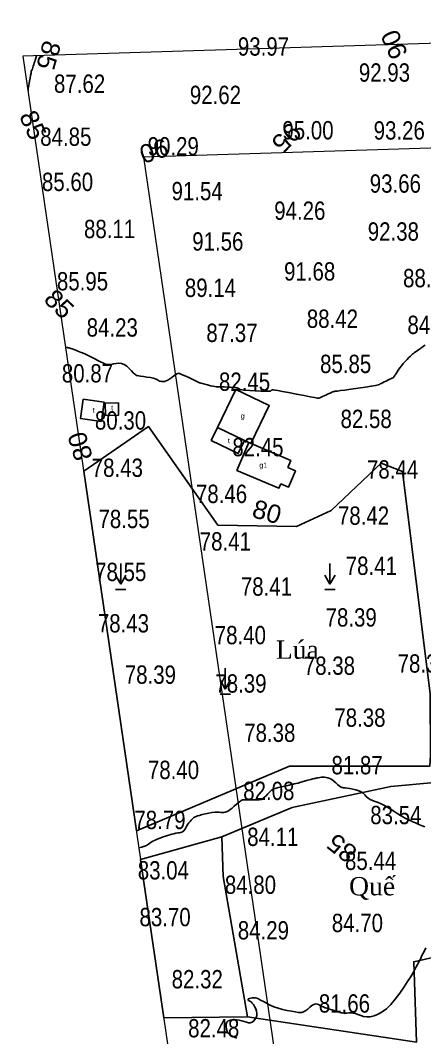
# Model space of a CAD drawing. Header units: metres. Extents: x 429565 to 431255, y 2472510 to 2473324.
# Drawn here: x 429565.1 to 429642.4, y 2473127.8 to 2473322.1 of the extents above; entities that cross this region are included whole.
import ezdxf
from ezdxf.enums import TextEntityAlignment as Align

# ---------------------------------------------------------------- set-up
doc = ezdxf.new("R2010")
doc.units = ezdxf.units.M
doc.layers.get('0').update_dxf_attribs({"color": 50})
for name, color, linetype in [('Docao', 7, 'Continuous'), ('Ghichu', 7, 'Continuous'), ('hanh nha', 6, 'Continuous'), ('lua2000', 3, 'Continuous'), ('MHBS_DongMuc', 3, 'Continuous'), ('nha', 6, 'Continuous'), ('RG', 3, 'Continuous')]:
    doc.layers.add(name, color=color, linetype=linetype)
doc.layers.add('PLine_74', color=74, linetype='Continuous', lineweight=0)
doc.styles.add('ghichu', font='times.ttf', dxfattribs={"height": 1.5})
doc.styles.get("Standard").update_dxf_attribs({"font": 'arial.ttf'})
doc.linetypes.add('R_GIOI_TV', pattern='A,0,[133,ltypeshp.shx,S=0.04,R=0,X=-0.03,Y=0],-0.5', length=0.5)

# ---------------------------------------------------------------- blocks, each defined once
blk = doc.blocks.new('luanuoc')
for p, q in [((0, 1), (0, 0)), ((0, 0), (-0.25, 0.433)), ((0, 0), (0.25, 0.433)), ((-0.25, -0.25), (0.25, -0.25))]:
    blk.add_line(p, q)
blk = doc.blocks.new('A$Ce915ad33')
at = {"layer": 'MHBS_DongMuc', "color": 8}
for points, elevation in [([(429573.78, 2473259.66), (429574.07, 2473259.6), (429574.17, 2473259.58), (429574.26, 2473259.56), (429574.36, 2473259.54), (429574.46, 2473259.52), (429574.6, 2473259.48), (429574.79, 2473259.42), (429575.05, 2473259.33), (429575.36, 2473259.21), (429575.74, 2473259.07), (429576.12, 2473258.92), (429576.46, 2473258.79), (429576.76, 2473258.67), (429577.02, 2473258.57), (429577.24, 2473258.48), (429577.48, 2473258.38), (429577.81, 2473258.22), (429578.23, 2473258.01), (429578.75, 2473257.75), (429579.35, 2473257.43), (429579.96, 2473257.12), (429580.48, 2473256.86), (429580.92, 2473256.65), (429581.28, 2473256.51), (429581.55, 2473256.41), (429581.8, 2473256.37), (429582.12, 2473256.36), (429582.5, 2473256.39), (429582.95, 2473256.46), (429583.46, 2473256.56), (429583.99, 2473256.62), (429584.5, 2473256.55), (429585, 2473256.36), (429585.48, 2473256.05), (429585.95, 2473255.61), (429586.38, 2473255.15), (429586.72, 2473254.79), (429586.99, 2473254.53), (429587.18, 2473254.36), (429587.3, 2473254.29), (429587.44, 2473254.25), (429587.72, 2473254.21), (429588.12, 2473254.14), (429588.65, 2473254.06), (429589.32, 2473253.97), (429589.99, 2473253.86), (429590.53, 2473253.75), (429590.95, 2473253.64), (429591.24, 2473253.52), (429591.42, 2473253.4), (429591.54, 2473253.29), (429591.7, 2473253.21), (429591.89, 2473253.15), (429592.12, 2473253.11), (429592.37, 2473253.1), (429592.66, 2473253.14), (429592.98, 2473253.24), (429593.32, 2473253.4), (429593.7, 2473253.62), (429594.1, 2473253.91), (429594.49, 2473254.19), (429594.81, 2473254.41), (429595.07, 2473254.57), (429595.26, 2473254.66), (429595.39, 2473254.68), (429595.55, 2473254.64), (429595.83, 2473254.53), (429596.25, 2473254.35), (429596.79, 2473254.11), (429597.46, 2473253.79), (429598.12, 2473253.48), (429598.64, 2473253.23), (429599.02, 2473253.05), (429599.26, 2473252.94), (429599.35, 2473252.89), (429599.44, 2473252.85), (429599.64, 2473252.79), (429599.96, 2473252.71), (429600.39, 2473252.59), (429600.94, 2473252.45), (429601.5, 2473252.31), (429601.97, 2473252.21), (429602.33, 2473252.14), (429602.6, 2473252.11), (429602.77, 2473252.11), (429602.94, 2473252.12), (429603.22, 2473252.12), (429603.6, 2473252.11), (429604.08, 2473252.09), (429604.66, 2473252.06), (429605.24, 2473252.03), (429605.72, 2473251.99), (429606.08, 2473251.97), (429606.34, 2473251.94), (429606.49, 2473251.92), (429606.58, 2473251.9), (429606.68, 2473251.86), (429606.77, 2473251.82), (429606.86, 2473251.76), (429606.95, 2473251.69), (429607.15, 2473251.62), (429607.56, 2473251.55), (429608.17, 2473251.48), (429609.01, 2473251.41), (429610.05, 2473251.35), (429611.08, 2473251.3), (429611.9, 2473251.26), (429612.48, 2473251.25), (429612.85, 2473251.27), (429612.98, 2473251.3), (429613.01, 2473251.34), (429613.05, 2473251.38), (429613.08, 2473251.41), (429613.13, 2473251.44), (429613.18, 2473251.47), (429613.23, 2473251.49), (429613.3, 2473251.5), (429613.37, 2473251.51), (429613.46, 2473251.52), (429613.55, 2473251.52), (429613.81, 2473251.48), (429614.37, 2473251.38), (429615.24, 2473251.23), (429616.42, 2473251), (429617.9, 2473250.72), (429619.38, 2473250.44), (429620.54, 2473250.21), (429621.39, 2473250.05), (429621.91, 2473249.95), (429622.12, 2473249.91), (429622.21, 2473249.93), (429622.39, 2473250), (429622.67, 2473250.12), (429623.04, 2473250.29), (429623.51, 2473250.51), (429623.98, 2473250.73), (429624.35, 2473250.91), (429624.64, 2473251.04), (429624.83, 2473251.13), (429624.93, 2473251.17), (429625, 2473251.19), (429625.08, 2473251.21), (429625.19, 2473251.22), (429625.31, 2473251.24), (429625.46, 2473251.26), (429625.75, 2473251.29), (429626.32, 2473251.37), (429627.17, 2473251.49), (429628.3, 2473251.64), (429629.7, 2473251.84), (429631.1, 2473252.04), (429632.21, 2473252.21), (429633.02, 2473252.36), (429633.55, 2473252.47), (429633.79, 2473252.55), (429633.91, 2473252.64), (429634.1, 2473252.75), (429634.35, 2473252.88), (429634.66, 2473253.03), (429635.04, 2473253.21), (429635.42, 2473253.39), (429635.74, 2473253.54), (429635.99, 2473253.65), (429636.17, 2473253.73), (429636.29, 2473253.77), (429636.37, 2473253.81), (429636.44, 2473253.84), (429636.48, 2473253.87), (429636.51, 2473253.9), (429636.52, 2473253.93), (429636.52, 2473253.95), (429636.52, 2473253.98), (429636.52, 2473253.99), (429636.52, 2473254.01), (429636.52, 2473254.02), (429636.53, 2473254.03), (429636.53, 2473254.05), (429636.55, 2473254.06), (429636.56, 2473254.08), (429636.59, 2473254.09), (429636.64, 2473254.16), (429636.74, 2473254.3), (429636.9, 2473254.54), (429637.1, 2473254.86), (429637.36, 2473255.27), (429637.66, 2473255.71), (429637.98, 2473256.14), (429638.32, 2473256.56), (429638.68, 2473256.96), (429639.07, 2473257.34), (429639.42, 2473257.69), (429639.7, 2473257.96), (429639.9, 2473258.16), (429640.03, 2473258.28), (429640.08, 2473258.33), (429640.13, 2473258.37), (429640.28, 2473258.48), (429640.51, 2473258.65), (429640.82, 2473258.87), (429641.23, 2473259.16), (429641.64, 2473259.45), (429641.97, 2473259.68), (429642.23, 2473259.86), (429642.41, 2473259.98), (429642.52, 2473260.04)], 83), ([(429568.21, 2473315.32), (429567.95, 2473314.5), (429567.87, 2473314.24), (429567.78, 2473313.97), (429567.69, 2473313.67), (429567.6, 2473313.36), (429567.5, 2473313.07), (429567.43, 2473312.85), (429567.37, 2473312.69), (429567.33, 2473312.59), (429567.3, 2473312.55), (429567.28, 2473312.49), (429567.23, 2473312.31), (429567.17, 2473312), (429567.08, 2473311.58), (429566.98, 2473311.04), (429566.88, 2473310.48), (429566.79, 2473310), (429566.73, 2473309.61), (429566.68, 2473309.31), (429566.65, 2473309.08), (429566.63, 2473308.92), (429566.62, 2473308.79), (429566.61, 2473308.7), (429566.6, 2473308.65), (429566.6, 2473308.63), (429566.6, 2473308.62)], 83), ([(429587.78, 2473164.09), (429588.33, 2473164.22), (429588.48, 2473164.26), (429588.63, 2473164.3), (429588.77, 2473164.33), (429588.9, 2473164.37), (429589.05, 2473164.42), (429589.22, 2473164.5), (429589.41, 2473164.61), (429589.63, 2473164.76), (429589.87, 2473164.93), (429590.14, 2473165.12), (429590.45, 2473165.31), (429590.79, 2473165.49), (429591.17, 2473165.67), (429591.58, 2473165.84), (429592, 2473166), (429592.43, 2473166.16), (429592.85, 2473166.3), (429593.27, 2473166.44), (429593.69, 2473166.56), (429594.1, 2473166.68), (429594.49, 2473166.77), (429594.86, 2473166.84), (429595.21, 2473166.9), (429595.53, 2473166.93), (429595.83, 2473166.99), (429596.11, 2473167.11), (429596.36, 2473167.31), (429596.58, 2473167.57), (429596.78, 2473167.89), (429596.97, 2473168.24), (429597.16, 2473168.56), (429597.36, 2473168.85), (429597.57, 2473169.11), (429597.78, 2473169.34), (429597.98, 2473169.54), (429598.16, 2473169.71), (429598.32, 2473169.84), (429598.46, 2473169.94), (429598.58, 2473170.01), (429598.74, 2473170.07), (429599.02, 2473170.16), (429599.41, 2473170.27), (429599.92, 2473170.4), (429600.54, 2473170.56), (429601.19, 2473170.71), (429601.77, 2473170.82), (429602.29, 2473170.88), (429602.75, 2473170.9), (429603.14, 2473170.87), (429603.48, 2473170.83), (429603.79, 2473170.81), (429604.06, 2473170.82), (429604.29, 2473170.85), (429604.49, 2473170.91), (429604.7, 2473171.01), (429604.95, 2473171.16), (429605.25, 2473171.38), (429605.61, 2473171.66), (429606.01, 2473171.99), (429606.4, 2473172.33), (429606.73, 2473172.6), (429607, 2473172.82), (429607.21, 2473172.98), (429607.36, 2473173.08), (429607.46, 2473173.14), (429607.55, 2473173.19), (429607.62, 2473173.22), (429607.67, 2473173.25), (429607.71, 2473173.26), (429607.79, 2473173.26), (429608, 2473173.26), (429608.33, 2473173.26), (429608.78, 2473173.25), (429609.34, 2473173.24), (429609.92, 2473173.23), (429610.4, 2473173.23), (429610.77, 2473173.25), (429611.05, 2473173.27), (429611.23, 2473173.31), (429611.38, 2473173.39), (429611.58, 2473173.53), (429611.82, 2473173.74), (429612.11, 2473174.01), (429612.45, 2473174.35), (429612.77, 2473174.68), (429613.04, 2473174.95), (429613.24, 2473175.14), (429613.38, 2473175.27), (429613.46, 2473175.32), (429613.58, 2473175.36), (429613.82, 2473175.42), (429614.2, 2473175.51), (429614.71, 2473175.63), (429615.35, 2473175.78), (429615.99, 2473175.92), (429616.51, 2473176.04), (429616.91, 2473176.13), (429617.19, 2473176.19), (429617.35, 2473176.22), (429617.51, 2473176.26), (429617.8, 2473176.33), (429618.22, 2473176.44), (429618.77, 2473176.59), (429619.45, 2473176.77), (429620.12, 2473176.96), (429620.65, 2473177.11), (429621.03, 2473177.21), (429621.28, 2473177.28), (429621.37, 2473177.3), (429621.42, 2473177.31), (429621.52, 2473177.33), (429621.66, 2473177.36), (429621.85, 2473177.41), (429622.09, 2473177.46), (429622.36, 2473177.5), (429622.64, 2473177.53), (429622.94, 2473177.54), (429623.26, 2473177.53), (429623.59, 2473177.5), (429623.93, 2473177.43), (429624.29, 2473177.29), (429624.66, 2473177.09), (429625.04, 2473176.82), (429625.42, 2473176.49), (429625.79, 2473176.16), (429626.11, 2473175.9), (429626.37, 2473175.72), (429626.59, 2473175.61), (429626.75, 2473175.57), (429626.93, 2473175.55), (429627.22, 2473175.52), (429627.61, 2473175.46), (429628.1, 2473175.38), (429628.69, 2473175.28), (429629.3, 2473175.15), (429629.83, 2473174.98), (429630.29, 2473174.76), (429630.66, 2473174.49), (429630.96, 2473174.18), (429631.25, 2473173.86), (429631.6, 2473173.57), (429632, 2473173.32), (429632.45, 2473173.1), (429632.97, 2473172.91), (429633.52, 2473172.71), (429634.11, 2473172.46), (429634.72, 2473172.15), (429635.37, 2473171.79), (429636.05, 2473171.36), (429636.7, 2473170.94), (429637.3, 2473170.57), (429637.82, 2473170.25), (429638.28, 2473169.97), (429638.68, 2473169.75), (429639.08, 2473169.54), (429639.54, 2473169.32), (429640.07, 2473169.07), (429640.67, 2473168.81), (429641.34, 2473168.54), (429641.97, 2473168.28), (429642.46, 2473168.07)], 82), ([(429642.63, 2473144.99), (429642.24, 2473144.16), (429641.92, 2473143.5), (429641.69, 2473143.01), (429641.54, 2473142.69), (429641.42, 2473142.46), (429641.32, 2473142.25), (429641.22, 2473142.06), (429641.14, 2473141.9), (429641.05, 2473141.76), (429640.96, 2473141.6), (429640.85, 2473141.4), (429640.71, 2473141.14), (429640.55, 2473140.83), (429640.37, 2473140.47), (429640.1, 2473140), (429639.7, 2473139.35), (429639.16, 2473138.52), (429638.48, 2473137.51), (429637.67, 2473136.33), (429636.8, 2473135.15), (429635.95, 2473134.16), (429635.11, 2473133.35), (429634.3, 2473132.72), (429633.51, 2473132.28), (429632.75, 2473131.99), (429632.04, 2473131.82), (429631.37, 2473131.77), (429630.76, 2473131.84), (429630.2, 2473132.03), (429629.68, 2473132.26), (429629.19, 2473132.42), (429628.73, 2473132.52), (429628.31, 2473132.56), (429627.92, 2473132.54), (429627.56, 2473132.5), (429627.24, 2473132.49), (429626.95, 2473132.5), (429626.7, 2473132.53), (429626.48, 2473132.58), (429626.27, 2473132.65), (429626.05, 2473132.72), (429625.82, 2473132.8), (429625.57, 2473132.87), (429625.32, 2473132.95), (429625.05, 2473133.02), (429624.75, 2473133.11), (429624.44, 2473133.21), (429624.1, 2473133.31), (429623.74, 2473133.42), (429623.38, 2473133.54), (429623.04, 2473133.67), (429622.72, 2473133.81), (429622.43, 2473133.96), (429622.16, 2473134.13), (429621.88, 2473134.24), (429621.57, 2473134.25), (429621.24, 2473134.15), (429620.87, 2473133.94), (429620.47, 2473133.62), (429620.07, 2473133.28), (429619.72, 2473133.01), (429619.42, 2473132.81), (429619.15, 2473132.68), (429618.94, 2473132.62), (429618.67, 2473132.62), (429618.25, 2473132.65), (429617.69, 2473132.73), (429616.99, 2473132.85), (429616.13, 2473133.01), (429615.24, 2473133.2), (429614.4, 2473133.44), (429613.61, 2473133.72), (429612.87, 2473134.03), (429612.19, 2473134.38), (429611.59, 2473134.72), (429611.07, 2473134.99), (429610.65, 2473135.2), (429610.32, 2473135.33), (429610.08, 2473135.4), (429609.88, 2473135.43), (429609.67, 2473135.43), (429609.45, 2473135.42), (429609.22, 2473135.38), (429608.97, 2473135.31), (429608.77, 2473135.24), (429608.67, 2473135.15), (429608.68, 2473135.05), (429608.78, 2473134.94), (429608.98, 2473134.81), (429609.23, 2473134.65), (429609.47, 2473134.43), (429609.7, 2473134.14), (429609.92, 2473133.78), (429610.13, 2473133.35), (429610.28, 2473132.9), (429610.35, 2473132.47), (429610.32, 2473132.05), (429610.2, 2473131.66), (429609.99, 2473131.28), (429609.73, 2473130.96), (429609.43, 2473130.75), (429609.1, 2473130.65), (429608.75, 2473130.65), (429608.37, 2473130.76), (429607.95, 2473130.92), (429607.49, 2473131.04), (429606.99, 2473131.13), (429606.44, 2473131.19), (429605.84, 2473131.22), (429605.29, 2473131.18), (429604.88, 2473131.03), (429604.61, 2473130.77), (429604.47, 2473130.41), (429604.47, 2473129.94), (429604.56, 2473129.45), (429604.69, 2473129.04), (429604.87, 2473128.7), (429605.09, 2473128.43), (429605.35, 2473128.23), (429605.66, 2473128.07), (429606.05, 2473127.91), (429606.51, 2473127.75)], 82)]:
    blk.add_lwpolyline(points, dxfattribs=dict(at, elevation=elevation))
at = {"layer": 'nha', "color": 8}
for points in [[(429609.2, 2473241.27), (429612.72, 2473248.52), (429606.36, 2473251.6), (429602.85, 2473244.35)], [(429577.13, 2473249.72), (429581.16, 2473249.15), (429580.64, 2473245.5), (429576.62, 2473246.06)], [(429581.37, 2473249.01), (429581.43, 2473246.63), (429583.92, 2473246.69), (429583.87, 2473249.07)], [(429602.85, 2473244.35), (429608, 2473241.86), (429606.79, 2473239.36), (429601.64, 2473241.86)]]:
    blk.add_lwpolyline(points, close=True, dxfattribs=at)
for points in [[(429614.93, 2473233.6), (429614.55, 2473232.72), (429606.52, 2473236.15), (429608.79, 2473241.45), (429616.82, 2473238.01), (429616.24, 2473236.68)], [(429614.93, 2473233.6), (429616.4, 2473232.97), (429617.72, 2473236.04), (429616.24, 2473236.68)]]:
    blk.add_lwpolyline(points, dxfattribs=at)
at = {"layer": 'PLine_74', "color": 8, "flags": 128}
for points in [[(430755.16, 2472869.51), (430572.78, 2472900.71), (430404.39, 2472985.78), (430266.67, 2472993.77), (430127.6, 2472940.94), (430111.2, 2472980.26), (430078.3, 2473053.71), (429969.3, 2473162.16), (429793.99, 2473147.91), (429784.41, 2473322.08), (429565.63, 2473315.24), (429616.9, 2472965.41), (429670.7, 2472871.67), (429837.73, 2472692.12), (429864, 2472597.41), (430001.8, 2472600.69), (430068.37, 2472706.22), (430291.61, 2472819.2), (430384.04, 2472791.81), (430513.54, 2472748.35), (430684.57, 2472710.27)], [(430745.85, 2472850.81), (430566.44, 2472881.51), (430399.08, 2472966.06), (430269.78, 2472973.55), (430116.59, 2472915.37), (430092.84, 2472972.32), (430061.56, 2473042.15), (429961.73, 2473141.48), (429775.15, 2473126.31), (429765.51, 2473301.48), (429588.67, 2473295.95), (429636.14, 2472972.07), (429636.14, 2472972.07), (429686.91, 2472883.62), (429855.7, 2472702.17), (429879.11, 2472617.77), (429990.6, 2472620.43), (430054.41, 2472721.57), (430289.67, 2472840.63), (430390.06, 2472810.88), (430518.91, 2472767.64), (430692.33, 2472729.03)], [(430745.85, 2472850.81), (430566.44, 2472881.51), (430399.08, 2472966.06), (430269.78, 2472973.55), (430116.59, 2472915.37), (430092.84, 2472972.32), (430061.56, 2473042.15), (429961.73, 2473141.48), (429775.15, 2473126.31), (429765.51, 2473301.48), (429588.67, 2473295.95), (429636.14, 2472972.07), (429636.14, 2472972.07), (429686.91, 2472883.62), (429855.7, 2472702.17), (429879.11, 2472617.77), (429990.6, 2472620.43), (430054.41, 2472721.57), (430289.67, 2472840.63), (430390.06, 2472810.88), (430518.91, 2472767.64), (430692.33, 2472729.03)]]:
    blk.add_lwpolyline(points, dxfattribs=at)
at = {"layer": 'RG', "color": 8, "linetype": 'R_GIOI_TV', "ltscale": 3}
for points in [[(429638.17, 2473235.94), (429643.46, 2473193.46), (429643.52, 2473181.78), (429643.39, 2473179.64), (429616.58, 2473179.64), (429587.31, 2473167.32), (429577.25, 2473235.99), (429589.64, 2473244.52), (429602.91, 2473225.69), (429617.91, 2473225.43), (429624.54, 2473228.48), (429634.09, 2473237.49)], [(429603.65, 2473166.16), (429617.13, 2473171.76), (429635.94, 2473175.76), (429644.34, 2473176.56), (429655.81, 2473176.16), (429661.68, 2473147.5), (429647.28, 2473143.9), (429640.34, 2473142.3), (429640.87, 2473126.97), (429608.59, 2473131.77), (429603.92, 2473158.56)], [(429603.65, 2473166.16), (429603.92, 2473158.56), (429608.59, 2473131.77), (429592.54, 2473131.6), (429588.11, 2473161.83)]]:
    blk.add_lwpolyline(points, close=True, dxfattribs=at)
at = {"layer": 'lua2000', "color": 8, "xscale": 4, "yscale": 4, "zscale": 4}
for p in [(429584.32, 2473214.39), (429624.32, 2473214.39), (429604.32, 2473194.39)]:
    blk.add_blockref('luanuoc', p, dxfattribs=at)
at = {"layer": 'Docao', "color": 8, "width": 0.8}
for s, p in [('93.97', (429606.72, 2473315.34)), ('92.93', (429629.85, 2473310.37)), ('87.62', (429571.56, 2473308.24)), ('92.62', (429597.54, 2473306.1)), ('84.85', (429568.93, 2473298.12)), ('95.00', (429615.23, 2473299.35)), ('93.26', (429632.68, 2473299.31)), ('90.29', (429589.47, 2473296.29)), ('85.60', (429569.26, 2473289.49)), ('93.66', (429631.93, 2473289.17)), ('91.54', (429594.04, 2473287.73)), ('94.26', (429613.67, 2473283.99)), ('88.11', (429577.3, 2473280.49)), ('92.38', (429631.55, 2473280.01)), ('91.56', (429597.99, 2473278.11)), ('91.68', (429615.55, 2473272.39)), ('88.35', (429638.3, 2473271.11)), ('85.95', (429572.12, 2473270.51)), ('89.14', (429596.58, 2473269.26)), ('88.42', (429619.9, 2473263.36)), ('84.23', (429577.81, 2473261.69)), ('84.86', (429639.14, 2473262.18)), ('87.37', (429600.69, 2473260.66)), ('85.85', (429622.43, 2473254.73)), ('80.87', (429573.07, 2473252.93)), ('82.45', (429603.1, 2473251.33)), ('80.30', (429579.39, 2473243.93)), ('82.58', (429626.35, 2473244.23)), ('82.45', (429605.66, 2473238.84)), ('78.43', (429578.78, 2473234.9)), ('78.44', (429631.4, 2473234.58)), ('78.46', (429598.7, 2473229.91)), ('78.55', (429580.07, 2473225.12)), ('78.42', (429625.85, 2473225.75)), ('78.41', (429599.43, 2473220.84)), ('78.55', (429579.43, 2473215.01)), ('78.41', (429627.34, 2473216.18)), ('78.41', (429607.29, 2473212.21)), ('78.43', (429579.95, 2473205.19)), ('78.39', (429623.49, 2473206.32)), ('78.40', (429602.3, 2473202.94)), ('78.38', (429619.33, 2473197.1)), ('78.39', (429637.26, 2473197.52)), ('78.39', (429585.1, 2473195.39)), ('78.39', (429602.41, 2473193.7)), ('78.38', (429625.16, 2473187.18)), ('78.38', (429607.93, 2473184.29)), ('81.87', (429624.62, 2473178.1)), ('78.40', (429589.52, 2473177.2)), ('82.08', (429607.74, 2473173.19)), ('78.79', (429586.93, 2473167.64)), ('83.54', (429632.03, 2473168.58)), ('84.11', (429608.5, 2473164.42)), ('83.04', (429587.58, 2473158.02)), ('85.44', (429627.2, 2473159.84)), ('84.80', (429604.23, 2473155.27)), ('83.70', (429587.91, 2473149.09)), ('84.29', (429606.7, 2473146.57)), ('84.70', (429624.68, 2473147.97)), ('82.32', (429594.06, 2473137.23)), ('81.66', (429622.2, 2473132.6)), ('82.48', (429597.21, 2473127.87))]:
    blk.add_text(s, height=3.5, dxfattribs=at).set_placement(p)
at = {"layer": 'Ghichu', "color": 8, "style": 'ghichu'}
for s, p in [('Lúa', (429613.97, 2473200.16)), ('Quế', (429627.98, 2473154.99))]:
    blk.add_text(s, height=3.5, dxfattribs=at).set_placement(p)
at = {"layer": 'MHBS_DongMuc', "color": 8}
for s, rotation, p in [('90', 113.9377, (429636.6, 2473317.46, 90)), ('85', 254.237, (429570.55, 2473315.39, 85)), ('85', 294.8112, (429567.56, 2473302.1, 85)), ('95', 225.8634, (429616.02, 2473299.67, 95)), ('90', 197.8706, (429590.68, 2473297.15, 90)), ('85', 315.615, (429572.56, 2473267.93, 85)), ('80', 107.1254, (429576.55, 2473240.73, 80)), ('80', 344.43, (429612.29, 2473228.24, 80)), ('85', 142.1078, (429626.59, 2473164.01, 85))]:
    blk.add_text(s, height=3.5, rotation=rotation, dxfattribs=at).set_placement(p, align=Align.MIDDLE)
at = {"layer": 'nha', "color": 8}
for s, p in [('t', (429578.96, 2473247.14)), ('t', (429582.48, 2473247.62)), ('g', (429607.24, 2473246.05)), ('t', (429604.81, 2473241.34)), ('g1', (429610.81, 2473236.64))]:
    blk.add_text(s, height=1, dxfattribs=at).set_placement(p)

msp = doc.modelspace()

# ---------------------------------------------------------------- block references
at = {"layer": 'hanh nha'}
msp.add_blockref('A$Ce915ad33', (0, 0), dxfattribs=at)

doc.saveas('drawing.dxf')
